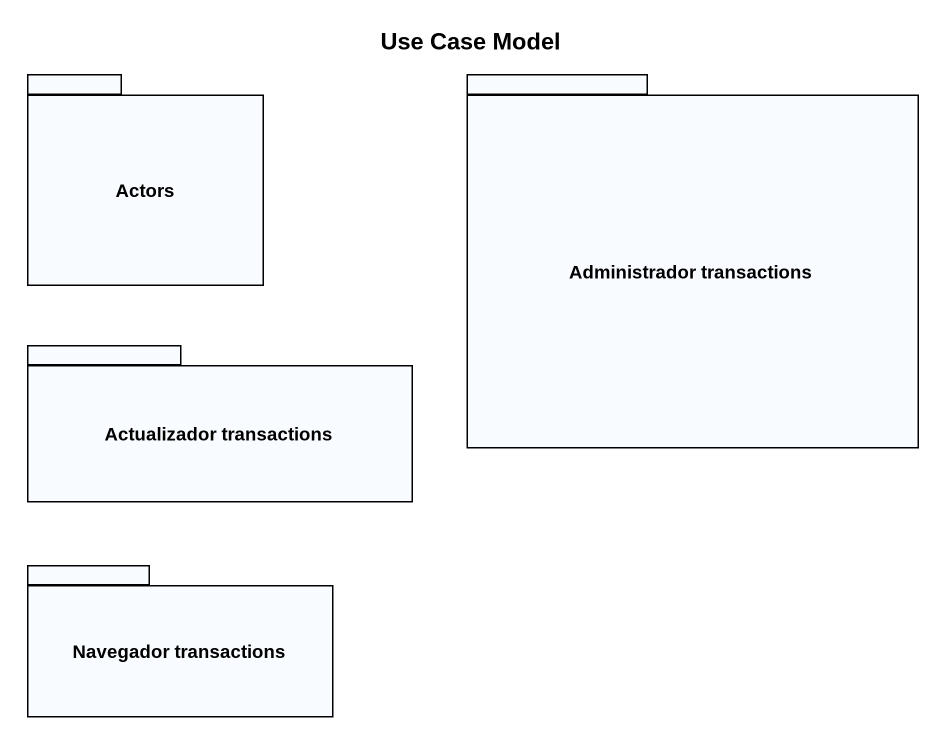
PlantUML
@startuml
title Use Case Model
package Actors {
}
package "Administrador transactions" as Administrador_transactions {
}
package "Actualizador transactions" as Actualizador_transactions {
}
package "Navegador transactions" as Navegador_transactions {
}
@enduml
